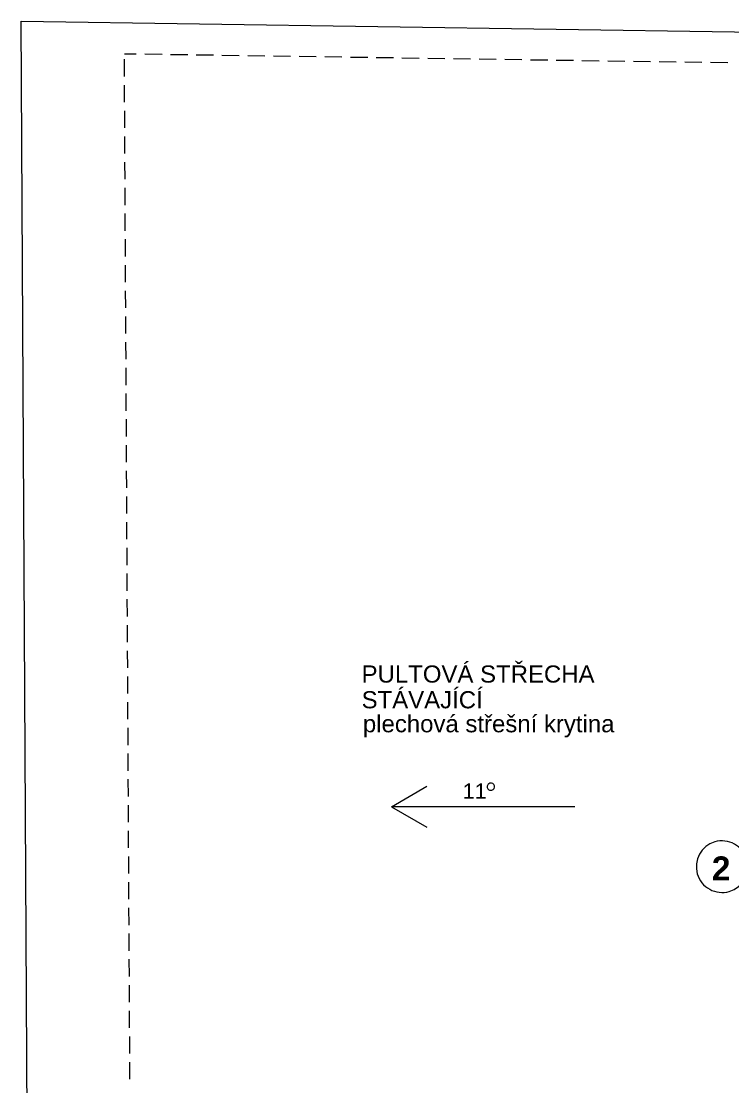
# Model space of a CAD drawing. Header units: millimetres. Extents: x 214.1 to 310.4, y 372.3 to 401.
# Drawn here: x 246.292 to 249.56, y 396.086 to 400.98 of the extents above; entities that cross this region are included whole.
import ezdxf

# ---------------------------------------------------------------- set-up
doc = ezdxf.new("R2010")
doc.units = ezdxf.units.MM
for name, color, linetype in [('PDF1_Dvere_okna_oznaceni', 7, 'Continuous'), ('PDF1_Hlavni kresba_1', 7, 'Continuous'), ('PDF1_Obecne', 7, 'Continuous'), ('PDF1_STŘECHA', 7, 'Continuous'), ('PDF1_Tex_POPISY', 7, 'Continuous')]:
    doc.layers.add(name, color=color, linetype=linetype)
doc.styles.add('PDF Arial', font='')
doc.styles.add('PDF Arial Bold', font='')
doc.styles.get('PDF Arial').set_extended_font_data('Arial')
doc.styles.get('PDF Arial Bold').set_extended_font_data('Arial', bold=True)

msp = doc.modelspace()

# ---------------------------------------------------------------- linework, layer by layer
at = {"layer": 'PDF1_Dvere_okna_oznaceni', "lineweight": 13}
msp.add_lwpolyline([(249.6246, 397.1303, 0.414215), (249.4777, 397.2108, 0.414213), (249.3972, 397.0639, 0.414214), (249.5441, 396.9834, 0.414213)], format="xyb", close=True, dxfattribs=at)
at = {"layer": 'PDF1_Hlavni kresba_1', "lineweight": 13}
for points in [[(246.7656, 400.8312), (246.7656, 400.8312), (246.8205, 400.8304)], [(246.7656, 400.8312), (246.7656, 400.8312)], [(246.8598, 400.8298), (246.9386, 400.8286)], [(246.9779, 400.8281), (247.0567, 400.8269)], [(247.096, 400.8263), (247.1748, 400.8252)], [(247.2141, 400.8246), (247.2929, 400.8234)], [(246.7662, 400.7266), (246.7658, 400.8054)], [(247.3322, 400.8228), (247.411, 400.8217)], [(247.4503, 400.8211), (247.529, 400.8199)], [(247.5684, 400.8194), (247.6471, 400.8182)], [(247.6865, 400.8176), (247.7652, 400.8165)], [(247.8046, 400.8159), (247.8833, 400.8147)], [(247.9227, 400.8142), (248.0014, 400.813)], [(248.0408, 400.8124), (248.1195, 400.8113)], [(248.1589, 400.8107), (248.2376, 400.8095)], [(248.277, 400.8089), (248.3557, 400.8078)], [(248.3951, 400.8072), (248.4738, 400.806)], [(248.5132, 400.8055), (248.5919, 400.8043)], [(248.6313, 400.8037), (248.71, 400.8026)], [(248.7494, 400.802), (248.8281, 400.8008)], [(248.8675, 400.8002), (248.9462, 400.7991)], [(248.9856, 400.7985), (249.0643, 400.7973)], [(249.1037, 400.7968), (249.1824, 400.7956)], [(249.2218, 400.795), (249.3005, 400.7939)], [(249.3399, 400.7933), (249.4186, 400.7921)], [(249.458, 400.7916), (249.5367, 400.7904)], [(246.7668, 400.6085), (246.7664, 400.6873)], [(246.7675, 400.4904), (246.7671, 400.5692)], [(246.7681, 400.3723), (246.7677, 400.4511)], [(246.7688, 400.2542), (246.7683, 400.3329)], [(246.7694, 400.1361), (246.769, 400.2148)], [(246.77, 400.018), (246.7696, 400.0967)], [(246.7707, 399.8999), (246.7703, 399.9786)], [(246.7713, 399.7818), (246.7709, 399.8605)], [(246.772, 399.6637), (246.7715, 399.7424)], [(246.7726, 399.5456), (246.7722, 399.6243)], [(246.7733, 399.4274), (246.7728, 399.5062)], [(246.7739, 399.3093), (246.7735, 399.3881)], [(246.7745, 399.1912), (246.7741, 399.27)], [(246.7752, 399.0731), (246.7748, 399.1519)], [(246.7758, 398.955), (246.7754, 399.0337)], [(246.7765, 398.8369), (246.776, 398.9156)], [(246.7771, 398.7188), (246.7767, 398.7975)], [(246.7777, 398.6007), (246.7773, 398.6794)], [(246.7784, 398.4826), (246.778, 398.5613)], [(246.779, 398.3645), (246.7786, 398.4432)], [(246.7797, 398.2464), (246.7792, 398.3251)], [(246.7803, 398.1283), (246.7799, 398.207)], [(246.781, 398.0101), (246.7805, 398.0889)], [(246.7816, 397.892), (246.7812, 397.9708)], [(246.7822, 397.7739), (246.7818, 397.8527)], [(246.7829, 397.6558), (246.7825, 397.7346)], [(246.7835, 397.5377), (246.7831, 397.6164)], [(246.7842, 397.4196), (246.7837, 397.4983)], [(246.7848, 397.3015), (246.7844, 397.3802)], [(246.7854, 397.1834), (246.785, 397.2621)], [(246.7861, 397.0653), (246.7857, 397.144)], [(246.7867, 396.9472), (246.7863, 397.0259)], [(246.7874, 396.8291), (246.7869, 396.9078)], [(246.788, 396.7109), (246.7876, 396.7897)], [(246.7887, 396.5928), (246.7882, 396.6716)], [(246.7893, 396.4747), (246.7889, 396.5535)], [(246.7899, 396.3566), (246.7895, 396.4354)], [(246.7906, 396.2385), (246.7901, 396.3173)], [(246.7912, 396.1204), (246.7908, 396.1991)]]:
    msp.add_lwpolyline(points, dxfattribs=at)
at = {"layer": 'PDF1_Obecne', "lineweight": 13}
msp.add_lwpolyline([(248.4624, 397.4746, 0.414204), (248.439, 397.478, 0.414216), (248.4356, 397.4546, 0.414228), (248.459, 397.4512, 0.414205)], format="xyb", close=True, dxfattribs=at)
at = {"layer": 'PDF1_STŘECHA', "lineweight": 13}
msp.add_lwpolyline([(249.8756, 393.1689), (246.3289, 394.2584), (246.2924, 400.9799), (250.3876, 400.9195)], dxfattribs=at)
at = {"layer": 'PDF1_Tex_POPISY', "lineweight": 13}
for points in [[(248.8342, 397.3725), (247.992, 397.3725), (248.155, 397.4666)], [(247.992, 397.3725), (248.155, 397.2784)]]:
    msp.add_lwpolyline(points, dxfattribs=at)

# ---------------------------------------------------------------- texts
at = {"layer": 'PDF1_Dvere_okna_oznaceni', "insert": (249.4639, 397.0338), "char_height": 0.1103, "attachment_point": 7, "style": 'PDF Arial Bold'}
msp.add_mtext('2', dxfattribs=at)
at = {"layer": 'PDF1_Obecne', "attachment_point": 7, "style": 'PDF Arial'}
for s, insert, char_height in [('plechová střešní krytina', (247.8612, 397.6905), 0.078754), ('   11', (248.237, 397.4088), 0.07088)]:
    msp.add_mtext(s, dxfattribs=dict(at, insert=insert, char_height=char_height))
at = {"layer": 'PDF1_Tex_POPISY', "attachment_point": 7, "style": 'PDF Arial'}
for s, insert, char_height in [('PULTOVÁ STŘECHA', (247.8554, 397.9414), 0.078754), ('STÁVAJÍCÍ', (247.8554, 397.8233), 0.07875)]:
    msp.add_mtext(s, dxfattribs=dict(at, insert=insert, char_height=char_height))

doc.saveas('drawing.dxf')
